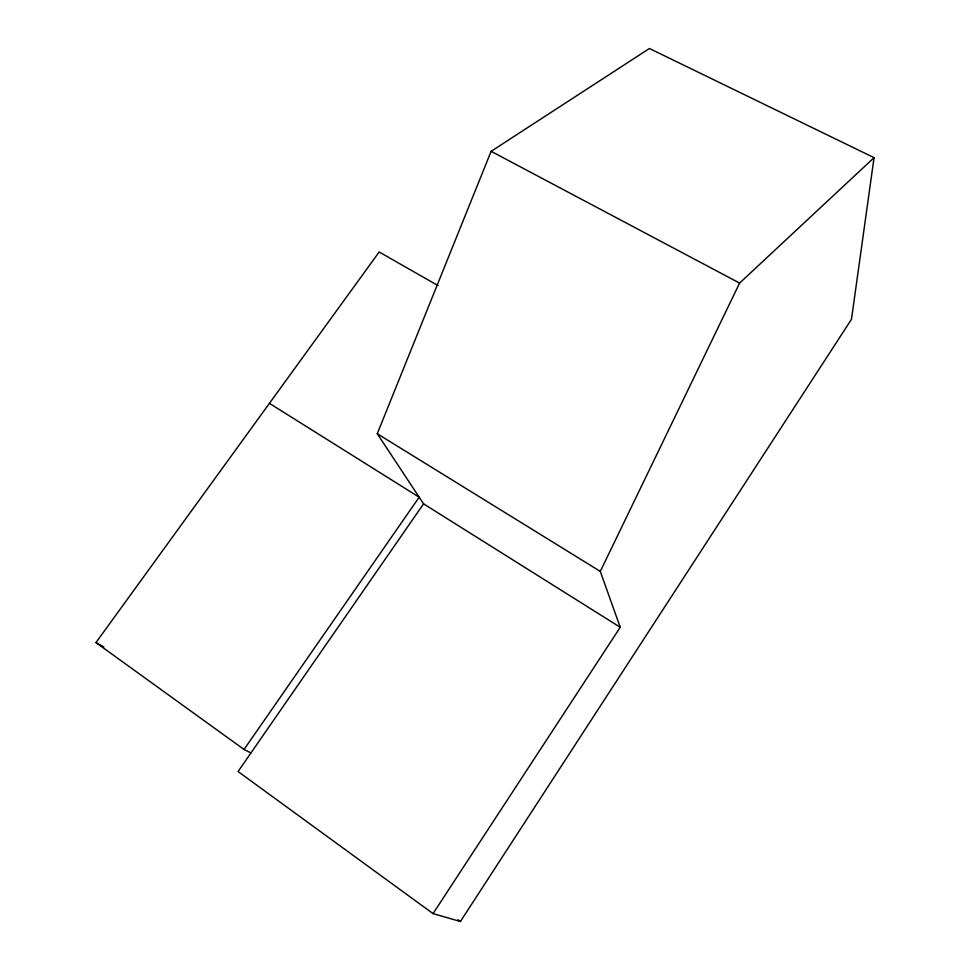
<?xml version="1.0" encoding="UTF-8"?>
<svg xmlns="http://www.w3.org/2000/svg" width="970" height="970" viewBox="0 0 970 970"><rect width="100%" height="100%" fill="white"/><g stroke="black" fill="none" stroke-linecap="round" stroke-linejoin="round"><path stroke-width="1.45" d="M874.043 157.673L851.478 319.312L460.411 921.5L433.044 913.607L238.062 771.526L423.563 503.842L377.269 433.723L491.123 151.32L649.439 48.5L874.043 157.673L739.601 283.094L600.297 571.403L620.23 627.287L433.044 913.607M438.088 285.616L379.173 251.982L95.957 642.589L244.04 749.47L419.173 497.198L269.417 403.338M244.04 749.47L250.939 752.938M491.123 151.32L739.601 283.094M95.957 642.589L103.863 646.954M377.269 433.723L600.297 571.403M423.563 503.842L620.23 627.287M457.973 919.73L460.411 921.5"/></g></svg>
